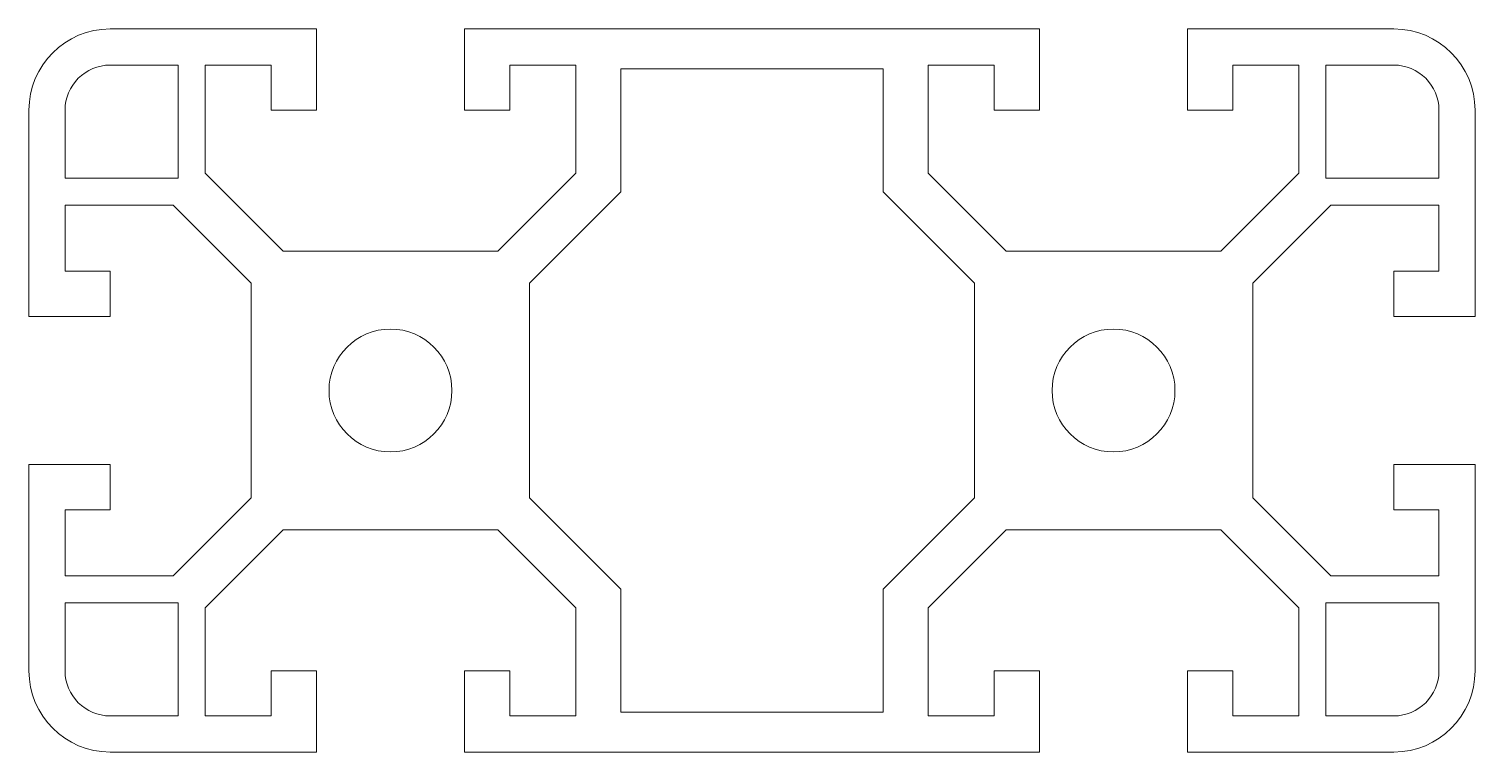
# Model space of a CAD drawing. Header units: millimetres. Extents: x -40 to 40, y -20 to 20.
import ezdxf

# ---------------------------------------------------------------- set-up
doc = ezdxf.new("R2010")
doc.units = ezdxf.units.MM

msp = doc.modelspace()

# ---------------------------------------------------------------- linework, layer by layer
at = {"color": 7, "linetype": 'Continuous', "lineweight": 15}
for p, q in [((-24.1, 20), (-35.5, 20)), ((-24.1, 15.5), (-24.1, 20)), ((15.9, 20), (-15.9, 20)), ((-15.9, 20), (-15.9, 15.5)), ((15.9, 15.5), (15.9, 20)), ((35.5, 20), (24.1, 20)), ((24.1, 20), (24.1, 15.5)), ((-31.75, 18), (-35.5, 18)), ((-31.75, 11.75), (-31.75, 18)), ((-30.25, 12.018), (-30.25, 18)), ((-30.25, 18), (-26.6, 18)), ((-26.6, 18), (-26.6, 15.5)), ((-13.4, 15.5), (-13.4, 18)), ((-13.4, 18), (-9.75, 18)), ((-9.75, 18), (-9.75, 12.018)), ((-7.25, 17.8), (-7.25, 10.982)), ((7.25, 17.8), (-7.25, 17.8)), ((7.25, 10.982), (7.25, 17.8)), ((9.75, 12.018), (9.75, 18)), ((9.75, 18), (13.4, 18)), ((13.4, 18), (13.4, 15.5)), ((26.6, 15.5), (26.6, 18)), ((26.6, 18), (30.25, 18)), ((30.25, 18), (30.25, 12.018)), ((35.5, 18), (31.75, 18)), ((31.75, 18), (31.75, 11.75)), ((-40, 15.5), (-40, 4.1)), ((-38, 15.5), (-38, 11.75)), ((-26.6, 15.5), (-24.1, 15.5)), ((-15.9, 15.5), (-13.4, 15.5)), ((13.4, 15.5), (15.9, 15.5)), ((24.1, 15.5), (26.6, 15.5)), ((38, 11.75), (38, 15.5)), ((40, 4.1), (40, 15.5)), ((-25.932, 7.7), (-30.25, 12.018)), ((-9.75, 12.018), (-14.068, 7.7)), ((14.068, 7.7), (9.75, 12.018)), ((30.25, 12.018), (25.932, 7.7)), ((-38, 11.75), (-31.75, 11.75)), ((31.75, 11.75), (38, 11.75)), ((-7.25, 10.982), (-12.3, 5.932)), ((12.3, 5.932), (7.25, 10.982)), ((-38, 6.6), (-38, 10.25)), ((-38, 10.25), (-32.018, 10.25)), ((-32.018, 10.25), (-27.7, 5.932)), ((27.7, 5.932), (32.018, 10.25)), ((32.018, 10.25), (38, 10.25)), ((38, 10.25), (38, 6.6)), ((-14.068, 7.7), (-25.932, 7.7)), ((25.932, 7.7), (14.068, 7.7)), ((-35.5, 6.6), (-38, 6.6)), ((-35.5, 4.1), (-35.5, 6.6)), ((38, 6.6), (35.5, 6.6)), ((35.5, 6.6), (35.5, 4.1)), ((-27.7, 5.932), (-27.7, -5.932)), ((-12.3, 5.932), (-12.3, -5.932)), ((12.3, -5.932), (12.3, 5.932)), ((27.7, -5.932), (27.7, 5.932)), ((-40, 4.1), (-35.5, 4.1)), ((35.5, 4.1), (40, 4.1)), ((-35.5, -4.1), (-40, -4.1)), ((-40, -4.1), (-40, -15.5)), ((-35.5, -6.6), (-35.5, -4.1)), ((40, -4.1), (35.5, -4.1)), ((35.5, -4.1), (35.5, -6.6)), ((40, -15.5), (40, -4.1)), ((-27.7, -5.932), (-32.018, -10.25)), ((-12.3, -5.932), (-7.25, -10.982)), ((7.25, -10.982), (12.3, -5.932)), ((32.018, -10.25), (27.7, -5.932)), ((-38, -10.25), (-38, -6.6)), ((-38, -6.6), (-35.5, -6.6)), ((35.5, -6.6), (38, -6.6)), ((38, -6.6), (38, -10.25)), ((-30.25, -12.018), (-25.932, -7.7)), ((-25.932, -7.7), (-14.068, -7.7)), ((-14.068, -7.7), (-9.75, -12.018)), ((9.75, -12.018), (14.068, -7.7)), ((14.068, -7.7), (25.932, -7.7)), ((25.932, -7.7), (30.25, -12.018)), ((-32.018, -10.25), (-38, -10.25)), ((38, -10.25), (32.018, -10.25)), ((-7.25, -10.982), (-7.25, -17.8)), ((7.25, -17.8), (7.25, -10.982)), ((-38, -11.75), (-38, -15.5)), ((-31.75, -11.75), (-38, -11.75)), ((-31.75, -18), (-31.75, -11.75)), ((31.75, -11.75), (31.75, -18)), ((38, -11.75), (31.75, -11.75)), ((38, -15.5), (38, -11.75)), ((-30.25, -18), (-30.25, -12.018)), ((-9.75, -12.018), (-9.75, -18)), ((9.75, -18), (9.75, -12.018)), ((30.25, -12.018), (30.25, -18)), ((-24.1, -15.5), (-26.6, -15.5)), ((-26.6, -15.5), (-26.6, -18)), ((-24.1, -20), (-24.1, -15.5)), ((-13.4, -15.5), (-15.9, -15.5)), ((-15.9, -15.5), (-15.9, -20)), ((-13.4, -18), (-13.4, -15.5)), ((15.9, -15.5), (13.4, -15.5)), ((13.4, -15.5), (13.4, -18)), ((15.9, -20), (15.9, -15.5)), ((26.6, -15.5), (24.1, -15.5)), ((24.1, -15.5), (24.1, -20)), ((26.6, -18), (26.6, -15.5)), ((-35.5, -18), (-31.75, -18)), ((-26.6, -18), (-30.25, -18)), ((-9.75, -18), (-13.4, -18)), ((-7.25, -17.8), (7.25, -17.8)), ((13.4, -18), (9.75, -18)), ((30.25, -18), (26.6, -18)), ((31.75, -18), (35.5, -18)), ((-35.5, -20), (-24.1, -20)), ((-15.9, -20), (15.9, -20)), ((24.1, -20), (35.5, -20))]:
    msp.add_line(p, q, dxfattribs=at)
for centre in [(-20, 0), (20, 0)]:
    msp.add_circle(centre, 3.4, dxfattribs=at)
for centre, radius, start, end in [((-35.5, 15.5), 4.5, 90, 180), ((35.5, 15.5), 4.5, 0, 90), ((-35.5, 15.5), 2.5, 90, 180), ((35.5, 15.5), 2.5, 0, 90), ((-35.5, -15.5), 4.5, 180, 270), ((-35.5, -15.5), 2.5, 180, 270), ((35.5, -15.5), 2.5, 270, 0), ((35.5, -15.5), 4.5, 270, 0)]:
    msp.add_arc(centre, radius, start, end, dxfattribs=at)

doc.saveas('drawing.dxf')
